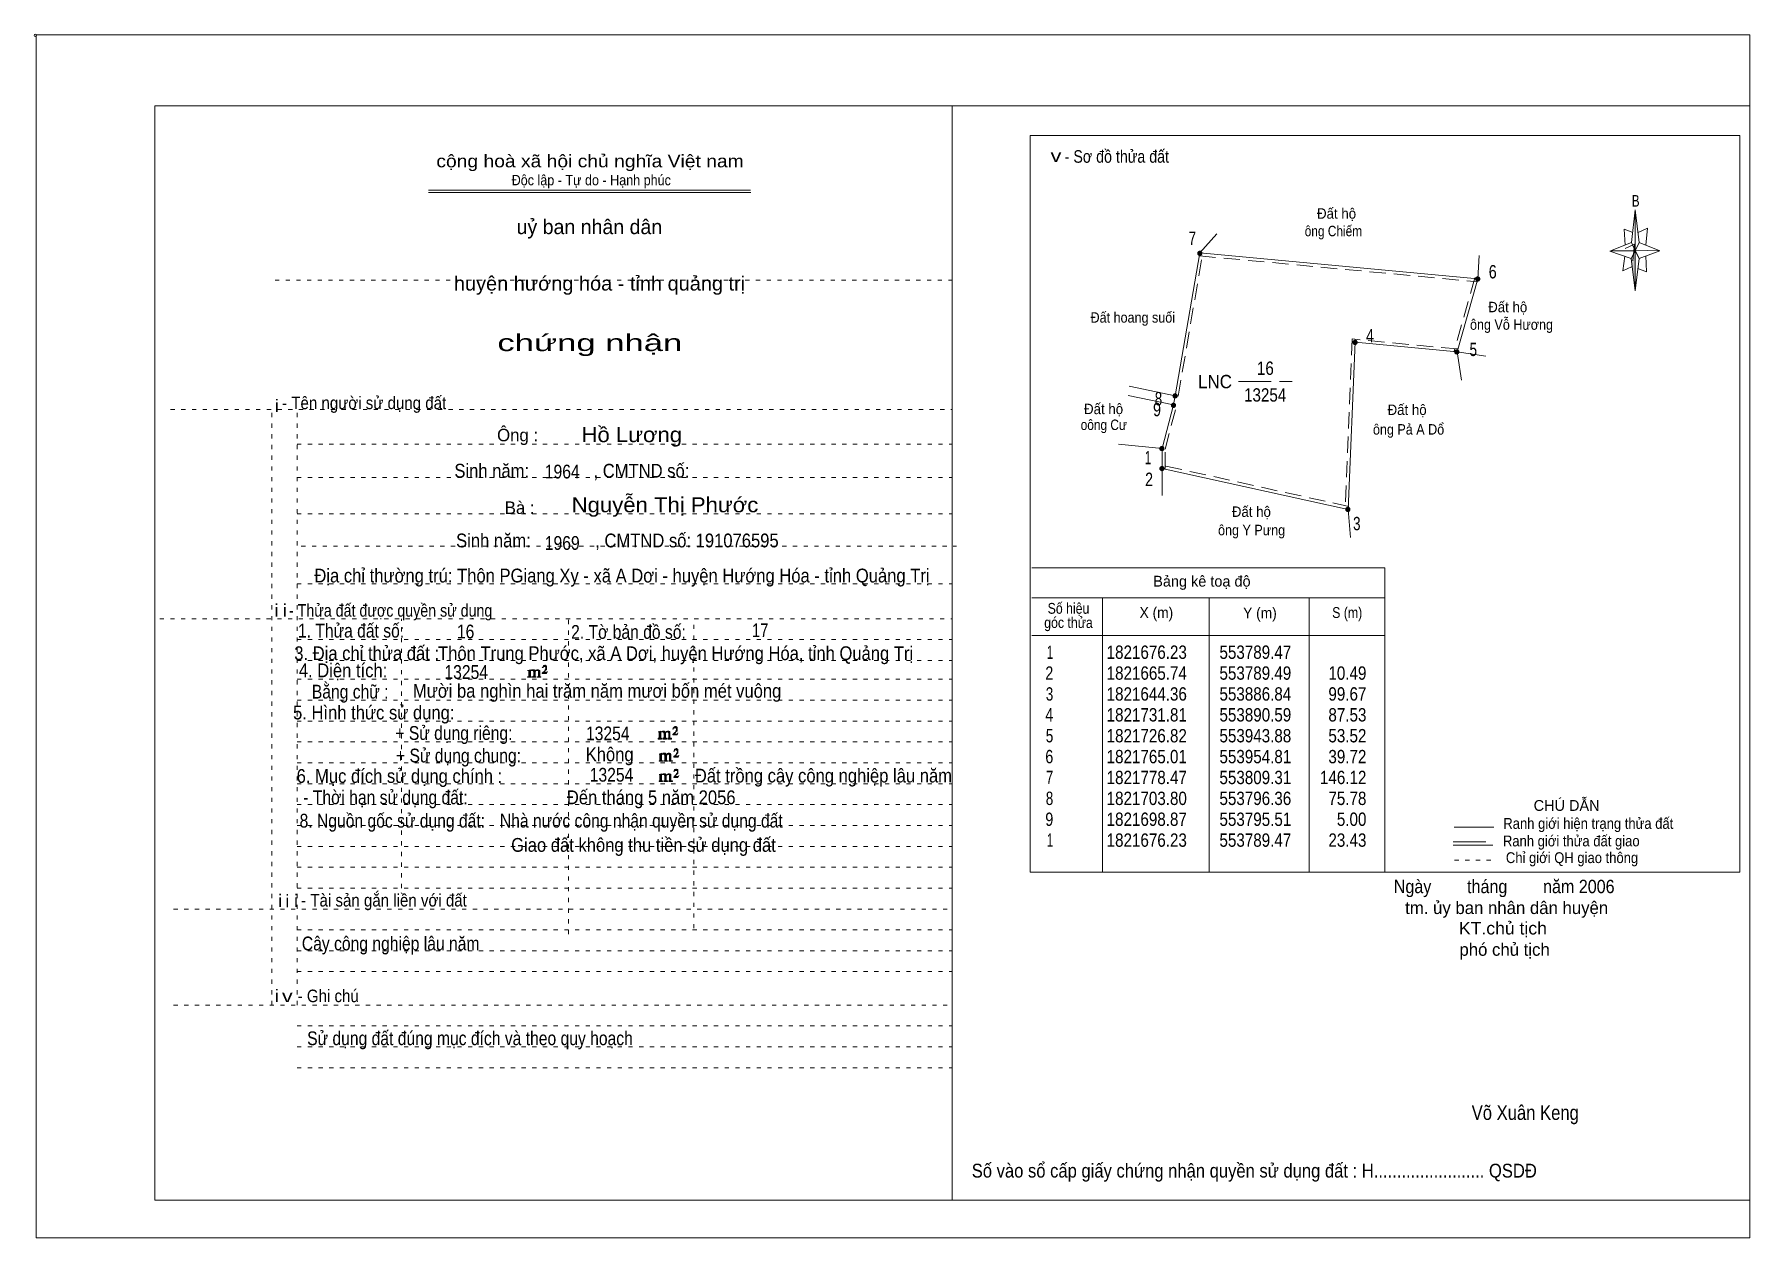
# Model space of a CAD drawing. Header units: centimetres. Extents: x -1.6 to 39.5, y -3.3 to 25.5.
import ezdxf
from ezdxf.enums import TextEntityAlignment as Align

# ---------------------------------------------------------------- set-up
doc = ezdxf.new("R2010")
doc.units = ezdxf.units.CM
doc.header["$LTSCALE"] = 0.13
for name, pattern in [('DOTTED', [1.5, 0.3, -1.2]), ('LONG_DASHED', [7.5, 6, -1.5]), ('MEDIUM_DASHED', [4.5, 3, -1.5])]:
    doc.linetypes.add(name, pattern=pattern)
for name, color, linetype, lineweight in [('1', 7, 'DOTTED', 13), ('10', 7, 'Continuous', 13), ('32', 7, 'LONG_DASHED', 13), ('33', 7, 'LONG_DASHED', 13), ('4', 7, 'Continuous', 13), ('5', 7, 'Continuous', 13), ('50', 7, 'Continuous', 13)]:
    doc.layers.add(name, color=color, linetype=linetype, lineweight=lineweight)
doc.layers.add('30', color=7, linetype='Continuous')

msp = doc.modelspace()

# ---------------------------------------------------------------- hatches: boundary and pattern name
at = {"layer": '32'}
for points in [[(26.39, 20.252, 1), (26.29, 20.252, 1)], [(33.045, 19.637, 1), (32.945, 19.637, 1)], [(30.108, 18.118, 1), (30.008, 18.118, 1)], [(32.545, 17.89, 1), (32.445, 17.89, 1)], [(25.798, 16.837, 1), (25.698, 16.837, 1)], [(25.759, 16.611, 1), (25.659, 16.611, 1)], [(25.482, 15.576, 1), (25.382, 15.576, 1)], [(25.483, 15.096, 1), (25.383, 15.096, 1)], [(29.936, 14.118, 1), (29.836, 14.118, 1)]]:
    msp.add_hatch(color=256, dxfattribs=at).paths.add_polyline_path(points)
at = {"layer": '5'}
msp.add_hatch(color=256, dxfattribs=at).paths.add_polyline_path([(36.77, 20.31), (36.77, 19.35), (36.67, 20.13)])
at = {"layer": '50'}
for points in [[(10.27, 10.13), (10.27, 10.12), (10.27, 10.11), (10.25, 10.11), (10.24, 10.11), (10.24, 10.1), (10.33, 10.1), (10.33, 10.11), (10.32, 10.11), (10.31, 10.11), (10.31, 10.12), (10.31, 10.13), (10.31, 10.24), (10.31, 10.25), (10.32, 10.26), (10.34, 10.26), (10.35, 10.26), (10.36, 10.26), (10.37, 10.25), (10.39, 10.22), (10.39, 10.13), (10.37, 10.12), (10.37, 10.11), (10.36, 10.11), (10.35, 10.11), (10.35, 10.1), (10.44, 10.1), (10.44, 10.11), (10.43, 10.11), (10.42, 10.11), (10.42, 10.12), (10.42, 10.13), (10.42, 10.24), (10.44, 10.26), (10.45, 10.26), (10.46, 10.26), (10.49, 10.26), (10.49, 10.25), (10.5, 10.24), (10.5, 10.22), (10.5, 10.13), (10.5, 10.12), (10.49, 10.11), (10.49, 10.11), (10.47, 10.11), (10.47, 10.1), (10.56, 10.1), (10.56, 10.11), (10.55, 10.11), (10.54, 10.11), (10.53, 10.12), (10.53, 10.13), (10.53, 10.2), (10.53, 10.25), (10.53, 10.26), (10.52, 10.27), (10.5, 10.28), (10.47, 10.28), (10.46, 10.28), (10.44, 10.27), (10.41, 10.25), (10.41, 10.26), (10.4, 10.28), (10.39, 10.28), (10.37, 10.28), (10.35, 10.28), (10.34, 10.28), (10.32, 10.26), (10.31, 10.26), (10.31, 10.25), (10.31, 10.25), (10.31, 10.26), (10.31, 10.28), (10.24, 10.26), (10.24, 10.26), (10.25, 10.26), (10.27, 10.25), (10.27, 10.24), (10.27, 10.23)], [(10.69, 10.19), (10.72, 10.24), (10.72, 10.24), (10.71, 10.22), (10.69, 10.22), (10.68, 10.22), (10.63, 10.22), (10.66, 10.26), (10.67, 10.27), (10.69, 10.28), (10.69, 10.3), (10.69, 10.32), (10.69, 10.34), (10.69, 10.35), (10.69, 10.37), (10.68, 10.38), (10.67, 10.38), (10.66, 10.39), (10.65, 10.39), (10.63, 10.38), (10.63, 10.38), (10.62, 10.37), (10.61, 10.35), (10.59, 10.33), (10.61, 10.33), (10.61, 10.35), (10.62, 10.35), (10.63, 10.36), (10.65, 10.36), (10.66, 10.36), (10.67, 10.35), (10.68, 10.35), (10.68, 10.32), (10.68, 10.3), (10.66, 10.28), (10.66, 10.26), (10.65, 10.25), (10.59, 10.2), (10.59, 10.19)], [(13.39, 8.66), (13.39, 8.65), (13.39, 8.64), (13.38, 8.64), (13.37, 8.64), (13.37, 8.62), (13.45, 8.62), (13.45, 8.64), (13.44, 8.64), (13.43, 8.64), (13.43, 8.65), (13.43, 8.66), (13.43, 8.77), (13.43, 8.78), (13.44, 8.79), (13.47, 8.79), (13.48, 8.79), (13.49, 8.79), (13.5, 8.78), (13.51, 8.74), (13.51, 8.66), (13.5, 8.65), (13.5, 8.64), (13.49, 8.64), (13.48, 8.64), (13.48, 8.62), (13.57, 8.62), (13.57, 8.64), (13.55, 8.64), (13.54, 8.64), (13.54, 8.65), (13.54, 8.66), (13.54, 8.77), (13.57, 8.79), (13.58, 8.79), (13.59, 8.79), (13.61, 8.79), (13.61, 8.78), (13.62, 8.77), (13.62, 8.74), (13.62, 8.66), (13.62, 8.65), (13.61, 8.64), (13.61, 8.64), (13.6, 8.64), (13.6, 8.62), (13.69, 8.62), (13.69, 8.64), (13.67, 8.64), (13.66, 8.64), (13.65, 8.65), (13.65, 8.66), (13.65, 8.73), (13.65, 8.78), (13.65, 8.79), (13.64, 8.8), (13.62, 8.81), (13.6, 8.81), (13.59, 8.81), (13.57, 8.8), (13.53, 8.78), (13.53, 8.79), (13.52, 8.81), (13.51, 8.81), (13.5, 8.81), (13.48, 8.81), (13.47, 8.81), (13.44, 8.79), (13.43, 8.79), (13.43, 8.78), (13.43, 8.78), (13.43, 8.79), (13.43, 8.81), (13.37, 8.79), (13.37, 8.79), (13.38, 8.79), (13.39, 8.78), (13.39, 8.77), (13.39, 8.76)], [(13.82, 8.72), (13.84, 8.77), (13.84, 8.77), (13.83, 8.74), (13.82, 8.74), (13.81, 8.74), (13.75, 8.74), (13.79, 8.79), (13.8, 8.8), (13.82, 8.81), (13.82, 8.83), (13.82, 8.84), (13.82, 8.87), (13.82, 8.88), (13.82, 8.9), (13.81, 8.91), (13.8, 8.91), (13.79, 8.92), (13.77, 8.92), (13.75, 8.91), (13.75, 8.91), (13.74, 8.9), (13.73, 8.88), (13.72, 8.86), (13.73, 8.86), (13.73, 8.88), (13.74, 8.88), (13.75, 8.89), (13.77, 8.89), (13.79, 8.89), (13.8, 8.88), (13.81, 8.88), (13.81, 8.84), (13.81, 8.83), (13.79, 8.81), (13.79, 8.79), (13.77, 8.78), (13.72, 8.73), (13.72, 8.72)], [(13.41, 8.12), (13.41, 8.11), (13.41, 8.1), (13.4, 8.1), (13.39, 8.1), (13.39, 8.09), (13.48, 8.09), (13.48, 8.1), (13.47, 8.1), (13.45, 8.1), (13.45, 8.11), (13.45, 8.12), (13.45, 8.23), (13.45, 8.24), (13.47, 8.26), (13.49, 8.26), (13.5, 8.26), (13.51, 8.26), (13.52, 8.24), (13.53, 8.21), (13.53, 8.12), (13.52, 8.11), (13.52, 8.1), (13.51, 8.1), (13.5, 8.1), (13.5, 8.09), (13.59, 8.09), (13.59, 8.1), (13.58, 8.1), (13.57, 8.1), (13.57, 8.11), (13.57, 8.12), (13.57, 8.23), (13.59, 8.26), (13.6, 8.26), (13.61, 8.26), (13.63, 8.26), (13.63, 8.24), (13.64, 8.23), (13.64, 8.21), (13.64, 8.12), (13.64, 8.11), (13.63, 8.1), (13.63, 8.1), (13.62, 8.1), (13.62, 8.09), (13.71, 8.09), (13.71, 8.1), (13.7, 8.1), (13.69, 8.1), (13.67, 8.11), (13.67, 8.12), (13.67, 8.2), (13.67, 8.24), (13.67, 8.26), (13.66, 8.27), (13.64, 8.28), (13.62, 8.28), (13.61, 8.28), (13.59, 8.27), (13.55, 8.24), (13.55, 8.26), (13.54, 8.28), (13.53, 8.28), (13.52, 8.28), (13.5, 8.28), (13.49, 8.28), (13.47, 8.26), (13.45, 8.26), (13.45, 8.24), (13.45, 8.24), (13.45, 8.26), (13.45, 8.28), (13.39, 8.26), (13.39, 8.26), (13.4, 8.26), (13.41, 8.24), (13.41, 8.23), (13.41, 8.22)], [(13.84, 8.19), (13.86, 8.23), (13.86, 8.23), (13.85, 8.21), (13.84, 8.21), (13.83, 8.21), (13.77, 8.21), (13.81, 8.26), (13.82, 8.27), (13.84, 8.28), (13.84, 8.3), (13.84, 8.31), (13.84, 8.33), (13.84, 8.34), (13.84, 8.37), (13.83, 8.38), (13.82, 8.38), (13.81, 8.39), (13.8, 8.39), (13.77, 8.38), (13.77, 8.38), (13.76, 8.37), (13.75, 8.34), (13.74, 8.32), (13.75, 8.32), (13.75, 8.34), (13.76, 8.34), (13.77, 8.36), (13.8, 8.36), (13.81, 8.36), (13.82, 8.34), (13.83, 8.34), (13.83, 8.31), (13.83, 8.3), (13.81, 8.28), (13.81, 8.26), (13.8, 8.24), (13.74, 8.2), (13.74, 8.19)], [(13.84, 7.7), (13.86, 7.75), (13.86, 7.75), (13.85, 7.72), (13.84, 7.72), (13.83, 7.72), (13.77, 7.72), (13.81, 7.77), (13.82, 7.78), (13.84, 7.79), (13.84, 7.81), (13.84, 7.82), (13.84, 7.85), (13.84, 7.86), (13.84, 7.88), (13.83, 7.89), (13.82, 7.89), (13.81, 7.9), (13.79, 7.9), (13.77, 7.89), (13.77, 7.89), (13.76, 7.88), (13.75, 7.86), (13.74, 7.84), (13.75, 7.84), (13.75, 7.86), (13.76, 7.86), (13.77, 7.87), (13.79, 7.87), (13.81, 7.87), (13.82, 7.86), (13.83, 7.86), (13.83, 7.82), (13.83, 7.81), (13.81, 7.79), (13.81, 7.77), (13.79, 7.76), (13.74, 7.71), (13.74, 7.7)], [(13.41, 7.64), (13.41, 7.63), (13.41, 7.62), (13.4, 7.62), (13.39, 7.62), (13.39, 7.6), (13.47, 7.6), (13.47, 7.62), (13.46, 7.62), (13.45, 7.62), (13.45, 7.63), (13.45, 7.64), (13.45, 7.75), (13.45, 7.76), (13.46, 7.77), (13.49, 7.77), (13.5, 7.77), (13.51, 7.77), (13.52, 7.76), (13.53, 7.72), (13.53, 7.64), (13.52, 7.63), (13.52, 7.62), (13.51, 7.62), (13.5, 7.62), (13.5, 7.6), (13.59, 7.6), (13.59, 7.62), (13.57, 7.62), (13.56, 7.62), (13.56, 7.63), (13.56, 7.64), (13.56, 7.75), (13.59, 7.77), (13.6, 7.77), (13.61, 7.77), (13.63, 7.77), (13.63, 7.76), (13.64, 7.75), (13.64, 7.72), (13.64, 7.64), (13.64, 7.63), (13.63, 7.62), (13.63, 7.62), (13.62, 7.62), (13.62, 7.6), (13.71, 7.6), (13.71, 7.62), (13.69, 7.62), (13.68, 7.62), (13.67, 7.63), (13.67, 7.64), (13.67, 7.71), (13.67, 7.76), (13.67, 7.77), (13.66, 7.78), (13.64, 7.79), (13.62, 7.79), (13.61, 7.79), (13.59, 7.78), (13.55, 7.76), (13.55, 7.77), (13.54, 7.79), (13.53, 7.79), (13.52, 7.79), (13.5, 7.79), (13.49, 7.79), (13.46, 7.77), (13.45, 7.77), (13.45, 7.76), (13.45, 7.76), (13.45, 7.77), (13.45, 7.79), (13.39, 7.77), (13.39, 7.77), (13.4, 7.77), (13.41, 7.76), (13.41, 7.75), (13.41, 7.74)]]:
    msp.add_hatch(color=256, dxfattribs=at).paths.add_polyline_path(points)

# ---------------------------------------------------------------- linework, layer by layer
at = {"layer": '1', "linetype": 'Continuous'}
for p, q in [((1.31, -2.42), (1.31, 23.78)), ((1.31, 23.78), (39.51, 23.78)), ((20.41, -2.42), (20.41, 23.78)), ((39.51, -2.42), (39.51, 23.78)), ((7.87, 21.76), (15.58, 21.76)), ((7.87, 21.71), (15.59, 21.71)), ((36.67, 20.13), (36.16, 20.3)), ((1.31, -2.42), (39.51, -2.42))]:
    msp.add_line(p, q, dxfattribs=at)
at = {"layer": '1'}
for p, q in [((4.19, 19.61), (20.41, 19.61)), ((1.69, 16.51), (20.41, 16.51)), ((4.11, 2.25), (4.11, 16.51)), ((4.72, 2.25), (4.72, 16.51)), ((4.72, 15.68), (20.41, 15.68)), ((4.72, 14.88), (20.41, 14.88)), ((4.72, 14.01), (20.41, 14.01)), ((4.82, 13.24), (20.51, 13.24)), ((4.72, 12.34), (20.41, 12.34)), ((1.43, 11.5), (20.41, 11.5)), ((7.22, 5.05), (7.22, 11.5)), ((11.22, 3.95), (11.22, 11.5)), ((14.22, 4.09), (14.22, 11.5)), ((4.72, 11), (20.41, 11)), ((4.72, 10.5), (20.41, 10.5)), ((4.72, 10.05), (20.41, 10.05)), ((4.72, 9.55), (20.41, 9.55)), ((4.72, 9.05), (20.41, 9.05)), ((4.72, 8.55), (20.41, 8.55)), ((4.72, 8.05), (20.41, 8.05)), ((4.72, 7.55), (20.41, 7.55)), ((4.72, 7.05), (20.41, 7.05)), ((4.72, 6.55), (20.41, 6.55)), ((4.72, 6.05), (20.41, 6.05)), ((4.72, 5.55), (20.41, 5.55)), ((4.72, 5.05), (20.41, 5.05)), ((1.76, 4.55), (20.41, 4.55)), ((4.72, 4.05), (20.41, 4.05)), ((4.72, 3.55), (20.41, 3.55)), ((4.72, 3.05), (20.41, 3.05)), ((1.76, 2.25), (20.41, 2.25)), ((4.72, 1.75), (20.41, 1.75)), ((4.72, 1.25), (20.41, 1.25)), ((4.72, 0.75), (20.41, 0.75))]:
    msp.add_line(p, q, dxfattribs=at)
at = {"layer": '1', "linetype": 'Continuous'}
msp.add_lwpolyline([(-1.53, -3.32), (39.51, -3.32), (39.51, 25.48), (-1.53, 25.48)], close=True, dxfattribs=at)
msp.add_lwpolyline([(36.68, 19.93), (36.47, 19.83), (36.52, 20.18)], dxfattribs=at)
at = {"layer": '10'}
for p, q in [((26.75, 20.72), (26.34, 20.26)), ((33, 19.64), (33.03, 20.2)), ((32.5, 17.89), (33.19, 17.79)), ((32.61, 17.21), (32.5, 17.89)), ((25.71, 16.62), (24.62, 16.85)), ((24.65, 17.07), (25.75, 16.84)), ((25.44, 15.58), (25.71, 16.62)), ((25.75, 16.84), (25.71, 16.62)), ((24.39, 15.68), (25.44, 15.58)), ((25.44, 15.1), (25.44, 14.45)), ((29.89, 14.12), (29.95, 13.45))]:
    msp.add_line(p, q, dxfattribs=at)
at = {"layer": '10', "linetype": 'MEDIUM_DASHED'}
for p, q in [((25.82, 16.83), (26.41, 20.25)), ((26.33, 20.19), (32.99, 19.57)), ((32.93, 19.66), (32.43, 17.91)), ((25.51, 15.56), (25.78, 16.6)), ((25.51, 15.1), (25.51, 15.58)), ((29.91, 14.19), (25.46, 15.17))]:
    msp.add_line(p, q, dxfattribs=at)
at = {"layer": '10'}
for points in [[(25.75, 16.84), (26.34, 20.26), (33, 19.64), (32.5, 17.89)], [(32.5, 17.89), (30.06, 18.12), (29.89, 14.12), (25.44, 15.1), (25.44, 15.58)]]:
    msp.add_lwpolyline(points, dxfattribs=at)
at = {"layer": '10', "linetype": 'MEDIUM_DASHED'}
msp.add_lwpolyline([(32.51, 17.96), (29.99, 18.2), (29.82, 14.12)], dxfattribs=at)
at = {"layer": '32'}
for centre in [(26.34, 20.252), (32.995, 19.637), (30.058, 18.118), (32.495, 17.89), (25.748, 16.837), (25.709, 16.611), (25.432, 15.576), (25.433, 15.096), (29.886, 14.118)]:
    msp.add_circle(centre, 0.05, dxfattribs=at)
at = {"layer": '33'}
msp.add_line((27.27, 17.18), (28.55, 17.18), dxfattribs=at)
at = {"layer": '4'}
for p, q in [((22.32, 12.72), (30.77, 12.72)), ((30.77, 5.43), (30.77, 12.72)), ((22.32, 12), (30.77, 12)), ((24.01, 5.43), (24.01, 12)), ((26.56, 5.43), (26.56, 12)), ((28.96, 12), (28.96, 5.43)), ((22.32, 11.1), (30.77, 11.1)), ((32.43, 6.51), (33.38, 6.51)), ((32.41, 6.08), (33.36, 6.08))]:
    msp.add_line(p, q, dxfattribs=at)
at = {"layer": '4', "linetype": 'LONG_DASHED'}
msp.add_line((32.41, 6.16), (33.36, 6.16), dxfattribs=at)
at = {"layer": '4', "linetype": 'DOTTED'}
msp.add_line((32.44, 5.72), (33.43, 5.72), dxfattribs=at)
at = {"layer": '4'}
msp.add_lwpolyline([(22.28, 23.07), (39.27, 23.07), (39.27, 5.43), (22.28, 5.43)], close=True, dxfattribs=at)
msp.add_circle((-1.55, 25.47), 0.025, dxfattribs=at)
at = {"layer": '5'}
for p, q in [((36.68, 20.51), (36.77, 21.29)), ((36.86, 20.51), (37.36, 20.31)), ((37.02, 20.19), (37.04, 19.81)), ((36.86, 20.13), (36.77, 19.35)), ((37.04, 19.81), (36.83, 19.89))]:
    msp.add_line(p, q, dxfattribs=at)
for points in [[(36.77, 21.29), (36.86, 20.51), (36.77, 20.31)], [(36.77, 20.31), (36.18, 20.31), (36.68, 20.51), (36.86, 20.13), (37.36, 20.31), (36.77, 20.33)], [(36.77, 20.31), (36.77, 19.35), (36.67, 20.13)]]:
    msp.add_lwpolyline(points, close=True, dxfattribs=at)
for points in [[(36.71, 20.75), (36.5, 20.83), (36.53, 20.45)], [(36.84, 20.75), (37.06, 20.85), (37.02, 20.45)], [(36.77, 20.31), (36.68, 20.51), (36.18, 20.31)], [(36.53, 20.37), (36.75, 20.47), (36.71, 20.07)], [(36.77, 20.31), (36.86, 20.13), (37.36, 20.31)]]:
    msp.add_lwpolyline(points, dxfattribs=at)
at = {"layer": '50'}
for points in [[(10.27, 10.13), (10.27, 10.12), (10.27, 10.11), (10.25, 10.11), (10.24, 10.11), (10.24, 10.1), (10.33, 10.1), (10.33, 10.11), (10.32, 10.11), (10.31, 10.11), (10.31, 10.12), (10.31, 10.13), (10.31, 10.24), (10.31, 10.25), (10.32, 10.26), (10.34, 10.26), (10.35, 10.26), (10.36, 10.26), (10.37, 10.25), (10.39, 10.22), (10.39, 10.13), (10.37, 10.12), (10.37, 10.11), (10.36, 10.11), (10.35, 10.11), (10.35, 10.1), (10.44, 10.1), (10.44, 10.11), (10.43, 10.11), (10.42, 10.11), (10.42, 10.12), (10.42, 10.13), (10.42, 10.24), (10.44, 10.26), (10.45, 10.26), (10.46, 10.26), (10.49, 10.26), (10.49, 10.25), (10.5, 10.24), (10.5, 10.22), (10.5, 10.13), (10.5, 10.12), (10.49, 10.11), (10.49, 10.11), (10.47, 10.11), (10.47, 10.1), (10.56, 10.1), (10.56, 10.11), (10.55, 10.11), (10.54, 10.11), (10.53, 10.12), (10.53, 10.13), (10.53, 10.2), (10.53, 10.25), (10.53, 10.26), (10.52, 10.27), (10.5, 10.28), (10.47, 10.28), (10.46, 10.28), (10.44, 10.27), (10.41, 10.25), (10.41, 10.26), (10.4, 10.28), (10.39, 10.28), (10.37, 10.28), (10.35, 10.28), (10.34, 10.28), (10.32, 10.26), (10.31, 10.26), (10.31, 10.25), (10.31, 10.25), (10.31, 10.26), (10.31, 10.28), (10.24, 10.26), (10.24, 10.26), (10.25, 10.26), (10.27, 10.25), (10.27, 10.24), (10.27, 10.23)], [(10.69, 10.19), (10.72, 10.24), (10.72, 10.24), (10.71, 10.22), (10.69, 10.22), (10.68, 10.22), (10.63, 10.22), (10.66, 10.26), (10.67, 10.27), (10.69, 10.28), (10.69, 10.3), (10.69, 10.32), (10.69, 10.34), (10.69, 10.35), (10.69, 10.37), (10.68, 10.38), (10.67, 10.38), (10.66, 10.39), (10.65, 10.39), (10.63, 10.38), (10.63, 10.38), (10.62, 10.37), (10.61, 10.35), (10.59, 10.33), (10.61, 10.33), (10.61, 10.35), (10.62, 10.35), (10.63, 10.36), (10.65, 10.36), (10.66, 10.36), (10.67, 10.35), (10.68, 10.35), (10.68, 10.32), (10.68, 10.3), (10.66, 10.28), (10.66, 10.26), (10.65, 10.25), (10.59, 10.2), (10.59, 10.19)], [(13.39, 8.66), (13.39, 8.65), (13.39, 8.64), (13.38, 8.64), (13.37, 8.64), (13.37, 8.62), (13.45, 8.62), (13.45, 8.64), (13.44, 8.64), (13.43, 8.64), (13.43, 8.65), (13.43, 8.66), (13.43, 8.77), (13.43, 8.78), (13.44, 8.79), (13.47, 8.79), (13.48, 8.79), (13.49, 8.79), (13.5, 8.78), (13.51, 8.74), (13.51, 8.66), (13.5, 8.65), (13.5, 8.64), (13.49, 8.64), (13.48, 8.64), (13.48, 8.62), (13.57, 8.62), (13.57, 8.64), (13.55, 8.64), (13.54, 8.64), (13.54, 8.65), (13.54, 8.66), (13.54, 8.77), (13.57, 8.79), (13.58, 8.79), (13.59, 8.79), (13.61, 8.79), (13.61, 8.78), (13.62, 8.77), (13.62, 8.74), (13.62, 8.66), (13.62, 8.65), (13.61, 8.64), (13.61, 8.64), (13.6, 8.64), (13.6, 8.62), (13.69, 8.62), (13.69, 8.64), (13.67, 8.64), (13.66, 8.64), (13.65, 8.65), (13.65, 8.66), (13.65, 8.73), (13.65, 8.78), (13.65, 8.79), (13.64, 8.8), (13.62, 8.81), (13.6, 8.81), (13.59, 8.81), (13.57, 8.8), (13.53, 8.78), (13.53, 8.79), (13.52, 8.81), (13.51, 8.81), (13.5, 8.81), (13.48, 8.81), (13.47, 8.81), (13.44, 8.79), (13.43, 8.79), (13.43, 8.78), (13.43, 8.78), (13.43, 8.79), (13.43, 8.81), (13.37, 8.79), (13.37, 8.79), (13.38, 8.79), (13.39, 8.78), (13.39, 8.77), (13.39, 8.76)], [(13.82, 8.72), (13.84, 8.77), (13.84, 8.77), (13.83, 8.74), (13.82, 8.74), (13.81, 8.74), (13.75, 8.74), (13.79, 8.79), (13.8, 8.8), (13.82, 8.81), (13.82, 8.83), (13.82, 8.84), (13.82, 8.87), (13.82, 8.88), (13.82, 8.9), (13.81, 8.91), (13.8, 8.91), (13.79, 8.92), (13.77, 8.92), (13.75, 8.91), (13.75, 8.91), (13.74, 8.9), (13.73, 8.88), (13.72, 8.86), (13.73, 8.86), (13.73, 8.88), (13.74, 8.88), (13.75, 8.89), (13.77, 8.89), (13.79, 8.89), (13.8, 8.88), (13.81, 8.88), (13.81, 8.84), (13.81, 8.83), (13.79, 8.81), (13.79, 8.79), (13.77, 8.78), (13.72, 8.73), (13.72, 8.72)], [(13.41, 8.12), (13.41, 8.11), (13.41, 8.1), (13.4, 8.1), (13.39, 8.1), (13.39, 8.09), (13.48, 8.09), (13.48, 8.1), (13.47, 8.1), (13.45, 8.1), (13.45, 8.11), (13.45, 8.12), (13.45, 8.23), (13.45, 8.24), (13.47, 8.26), (13.49, 8.26), (13.5, 8.26), (13.51, 8.26), (13.52, 8.24), (13.53, 8.21), (13.53, 8.12), (13.52, 8.11), (13.52, 8.1), (13.51, 8.1), (13.5, 8.1), (13.5, 8.09), (13.59, 8.09), (13.59, 8.1), (13.58, 8.1), (13.57, 8.1), (13.57, 8.11), (13.57, 8.12), (13.57, 8.23), (13.59, 8.26), (13.6, 8.26), (13.61, 8.26), (13.63, 8.26), (13.63, 8.24), (13.64, 8.23), (13.64, 8.21), (13.64, 8.12), (13.64, 8.11), (13.63, 8.1), (13.63, 8.1), (13.62, 8.1), (13.62, 8.09), (13.71, 8.09), (13.71, 8.1), (13.7, 8.1), (13.69, 8.1), (13.67, 8.11), (13.67, 8.12), (13.67, 8.2), (13.67, 8.24), (13.67, 8.26), (13.66, 8.27), (13.64, 8.28), (13.62, 8.28), (13.61, 8.28), (13.59, 8.27), (13.55, 8.24), (13.55, 8.26), (13.54, 8.28), (13.53, 8.28), (13.52, 8.28), (13.5, 8.28), (13.49, 8.28), (13.47, 8.26), (13.45, 8.26), (13.45, 8.24), (13.45, 8.24), (13.45, 8.26), (13.45, 8.28), (13.39, 8.26), (13.39, 8.26), (13.4, 8.26), (13.41, 8.24), (13.41, 8.23), (13.41, 8.22)], [(13.84, 8.19), (13.86, 8.23), (13.86, 8.23), (13.85, 8.21), (13.84, 8.21), (13.83, 8.21), (13.77, 8.21), (13.81, 8.26), (13.82, 8.27), (13.84, 8.28), (13.84, 8.3), (13.84, 8.31), (13.84, 8.33), (13.84, 8.34), (13.84, 8.37), (13.83, 8.38), (13.82, 8.38), (13.81, 8.39), (13.8, 8.39), (13.77, 8.38), (13.77, 8.38), (13.76, 8.37), (13.75, 8.34), (13.74, 8.32), (13.75, 8.32), (13.75, 8.34), (13.76, 8.34), (13.77, 8.36), (13.8, 8.36), (13.81, 8.36), (13.82, 8.34), (13.83, 8.34), (13.83, 8.31), (13.83, 8.3), (13.81, 8.28), (13.81, 8.26), (13.8, 8.24), (13.74, 8.2), (13.74, 8.19)], [(13.84, 7.7), (13.86, 7.75), (13.86, 7.75), (13.85, 7.72), (13.84, 7.72), (13.83, 7.72), (13.77, 7.72), (13.81, 7.77), (13.82, 7.78), (13.84, 7.79), (13.84, 7.81), (13.84, 7.82), (13.84, 7.85), (13.84, 7.86), (13.84, 7.88), (13.83, 7.89), (13.82, 7.89), (13.81, 7.9), (13.79, 7.9), (13.77, 7.89), (13.77, 7.89), (13.76, 7.88), (13.75, 7.86), (13.74, 7.84), (13.75, 7.84), (13.75, 7.86), (13.76, 7.86), (13.77, 7.87), (13.79, 7.87), (13.81, 7.87), (13.82, 7.86), (13.83, 7.86), (13.83, 7.82), (13.83, 7.81), (13.81, 7.79), (13.81, 7.77), (13.79, 7.76), (13.74, 7.71), (13.74, 7.7)], [(13.41, 7.64), (13.41, 7.63), (13.41, 7.62), (13.4, 7.62), (13.39, 7.62), (13.39, 7.6), (13.47, 7.6), (13.47, 7.62), (13.46, 7.62), (13.45, 7.62), (13.45, 7.63), (13.45, 7.64), (13.45, 7.75), (13.45, 7.76), (13.46, 7.77), (13.49, 7.77), (13.5, 7.77), (13.51, 7.77), (13.52, 7.76), (13.53, 7.72), (13.53, 7.64), (13.52, 7.63), (13.52, 7.62), (13.51, 7.62), (13.5, 7.62), (13.5, 7.6), (13.59, 7.6), (13.59, 7.62), (13.57, 7.62), (13.56, 7.62), (13.56, 7.63), (13.56, 7.64), (13.56, 7.75), (13.59, 7.77), (13.6, 7.77), (13.61, 7.77), (13.63, 7.77), (13.63, 7.76), (13.64, 7.75), (13.64, 7.72), (13.64, 7.64), (13.64, 7.63), (13.63, 7.62), (13.63, 7.62), (13.62, 7.62), (13.62, 7.6), (13.71, 7.6), (13.71, 7.62), (13.69, 7.62), (13.68, 7.62), (13.67, 7.63), (13.67, 7.64), (13.67, 7.71), (13.67, 7.76), (13.67, 7.77), (13.66, 7.78), (13.64, 7.79), (13.62, 7.79), (13.61, 7.79), (13.59, 7.78), (13.55, 7.76), (13.55, 7.77), (13.54, 7.79), (13.53, 7.79), (13.52, 7.79), (13.5, 7.79), (13.49, 7.79), (13.46, 7.77), (13.45, 7.77), (13.45, 7.76), (13.45, 7.76), (13.45, 7.77), (13.45, 7.79), (13.39, 7.77), (13.39, 7.77), (13.4, 7.77), (13.41, 7.76), (13.41, 7.75), (13.41, 7.74)]]:
    msp.add_lwpolyline(points, close=True, dxfattribs=at)

# ---------------------------------------------------------------- texts
at = {"layer": '1'}
for s, height, width, p in [('cộng hoà xã hội chủ nghĩa Việt nam', 0.3, 1.15, (11.735, 22.31)), ('v', 0.3, 1.3, (22.895, 22.44)), ('- Sơ đồ thửa đất ', 0.3, 0.85, (24.4, 22.42)), ('Độc lập - Tự do - Hạnh phúc', 0.25, 0.9, (11.765, 21.88)), ('chứng nhận', 0.4, 1.55, (11.73, 17.91)), ('- Tên người sử dụng đất', 0.3, 0.9, (6.325, 16.52)), ('- Thửa đất được quyền sử dụng', 0.3, 0.85, (6.96, 11.55)), ('- Tài sản gắn liền với đất ', 0.3, 0.9, (6.85, 4.61)), ('v', 0.3, 1.3, (4.485, 2.32)), ('- Ghi chú', 0.3, 0.9, (5.465, 2.32))]:
    msp.add_text(s, height=height, dxfattribs=dict(at, width=width)).set_placement(p, align=Align.CENTER)
for s, height, p in [('uỷ ban nhân dân', 0.35, (11.72, 20.71)), ('i', 0.3, (4.235, 16.45)), ('i', 0.3, (4.225, 11.55)), ('i', 0.3, (4.425, 11.55)), ('i', 0.3, (4.315, 4.6)), ('i', 0.3, (4.485, 4.59)), ('i', 0.3, (4.695, 4.6)), ('i', 0.3, (4.235, 2.32))]:
    msp.add_text(s, height=height, dxfattribs=at).set_placement(p, align=Align.CENTER)
at = {"layer": '10'}
for s, height, width, p in [('Đất hộ', 0.25, 0.95, (29.615, 21.08)), ('ông Chiếm', 0.25, 0.85, (29.54, 20.66)), ('Đất hộ', 0.25, 0.95, (33.715, 18.84)), ('Đất hoang suối', 0.25, 0.9, (24.735, 18.59)), ('ông Vỗ Hương', 0.25, 0.9, (33.805, 18.42)), ('Đất hộ', 0.25, 0.95, (24.035, 16.4)), ('Đất hộ', 0.25, 0.95, (31.305, 16.38)), ('oông Cư', 0.25, 0.85, (24.04, 16.02)), ('ông Pả A Dổ', 0.25, 0.9, (31.34, 15.91)), ('Đất hộ', 0.25, 0.95, (27.575, 13.94)), ('ông Y Pưng', 0.25, 0.9, (27.58, 13.5)), ('Võ Xuân Keng', 0.35, 0.85, (34.135, -0.5))]:
    msp.add_text(s, height=height, dxfattribs=dict(at, width=width)).set_placement(p, align=Align.CENTER)
at = {"layer": '30'}
for s, width, p in [('1', 0.65, (22.83, 10.54)), ('1821676.23', 0.85, (26.03, 10.54)), ('553789.47', 0.85, (28.53, 10.54)), ('553789.47', 0.85, (28.53, 10.54)), ('2', 0.8, (22.83, 10.04)), ('1821665.74', 0.85, (26.03, 10.04)), ('553789.49', 0.85, (28.53, 10.04)), ('10.49', 0.85, (30.33, 10.04)), ('3', 0.75, (22.83, 9.54)), ('1821644.36', 0.85, (26.03, 9.54)), ('553886.84', 0.85, (28.53, 9.54)), ('99.67', 0.85, (30.33, 9.54)), ('4', 0.8, (22.83, 9.04)), ('1821731.81', 0.85, (26.03, 9.04)), ('553890.59', 0.85, (28.53, 9.04)), ('87.53', 0.85, (30.33, 9.04)), ('5', 0.75, (22.83, 8.54)), ('1821726.82', 0.85, (26.03, 8.54)), ('553943.88', 0.85, (28.53, 8.54)), ('53.52', 0.85, (30.33, 8.54)), ('6', 0.8, (22.83, 8.04)), ('1821765.01', 0.85, (26.03, 8.04)), ('553954.81', 0.85, (28.53, 8.04)), ('39.72', 0.85, (30.33, 8.04)), ('7', 0.75, (22.83, 7.54)), ('1821778.47', 0.85, (26.03, 7.54)), ('553809.31', 0.85, (28.53, 7.54)), ('146.12', 0.85, (30.33, 7.54)), ('8', 0.75, (22.83, 7.04)), ('1821703.80', 0.85, (26.03, 7.04)), ('553796.36', 0.85, (28.53, 7.04)), ('75.78', 0.85, (30.33, 7.04)), ('9', 0.8, (22.83, 6.54)), ('1821698.87', 0.85, (26.03, 6.54)), ('553795.51', 0.85, (28.53, 6.54)), ('5.00', 0.85, (30.33, 6.54)), ('1', 0.65, (22.83, 6.04)), ('1821676.23', 0.85, (26.03, 6.04)), ('553789.47', 0.85, (28.53, 6.04)), ('23.43', 0.85, (30.33, 6.04))]:
    msp.add_text(s, height=0.32, dxfattribs=dict(at, width=width)).set_placement(p, align=Align.RIGHT)
at = {"layer": '32'}
for s, width, p in [('7', 0.75, (26.16, 20.45)), ('6', 0.8, (33.355, 19.65)), ('4', 0.8, (30.415, 18.12)), ('5', 0.75, (32.89, 17.79)), ('8', 0.75, (25.35, 16.61)), ('9', 0.8, (25.315, 16.35)), ('1', 0.65, (25.1, 15.2)), ('2', 0.8, (25.125, 14.68)), ('3', 0.75, (30.1, 13.62))]:
    msp.add_text(s, height=0.32, dxfattribs=dict(at, width=width)).set_placement(p, align=Align.CENTER)
at = {"layer": '33', "width": 0.95}
msp.add_text('LNC', height=0.32, dxfattribs=at).set_placement((27.11, 17.02), align=Align.RIGHT)
at = {"layer": '33', "width": 0.85}
for s, p in [('16', (27.91, 17.34)), ('13254', (27.905, 16.7))]:
    msp.add_text(s, height=0.32, dxfattribs=at).set_placement(p, align=Align.CENTER)
at = {"layer": '4'}
for s, p in [('Bảng kê toạ độ', (26.39, 12.27)), ('CHÚ DẪN', (35.125, 6.9))]:
    msp.add_text(s, height=0.2591, dxfattribs=at).set_placement(p, align=Align.CENTER)
for s, width, p in [('góc thửa', 0.85, (23.195, 11.28)), ('Số hiệu', 0.85, (23.195, 11.62)), ('X (m)', 0.95, (25.3, 11.52)), ('Y (m)', 0.95, (27.78, 11.51)), ('S (m)', 0.85, (29.87, 11.52)), ('Ranh giới hiện trạng thửa đất', 0.9, (35.645, 6.47)), ('Ranh giới thửa đất giao ', 0.9, (35.28, 6.05)), ('Chỉ giới QH giao thông', 0.9, (35.255, 5.65))]:
    msp.add_text(s, height=0.2591, dxfattribs=dict(at, width=width)).set_placement(p, align=Align.CENTER)
at = {"layer": '5', "width": 0.75}
msp.add_text('B', height=0.276, dxfattribs=at).set_placement((36.78, 21.37), align=Align.CENTER)
at = {"layer": '50'}
for s, height, width, p in [('  huyện hướng hóa - tỉnh quảng trị', 0.34, 1.05, (11.83, 19.36)), ('Hồ Lương', 0.36, 1.1, (12.735, 15.73)), ('Sinh năm:              , CMTND số:', 0.33, 0.9, (11.3, 14.88)), ('1964', 0.33, 0.85, (11.07, 14.86)), ('Nguyễn Thị Phước', 0.36, 1.1, (13.53, 14.05)), ('Sinh năm:              , CMTND số: 191076595', 0.33, 0.9, (12.39, 13.21)), ('1969', 0.33, 0.85, (11.07, 13.15)), ('Địa chỉ thường trú: Thôn PGiang Xy - xã A Dơi - huyện Hướng Hóa - tỉnh Quảng Trị', 0.33, 0.9, (12.5, 12.37)), ('1. Thửa đất số:  ', 0.33, 0.85, (6.115, 11.05)), ('16', 0.33, 0.85, (8.755, 11.03)), ('2. Tờ bản đồ số:  ', 0.33, 0.85, (12.76, 11.02)), ('17', 0.33, 0.8, (15.81, 11.06)), ('3. Địa chỉ thửa đất : ', 0.33, 0.9, (6.44, 10.51)), ('Thôn Trung Phước, xã A Dơi, huyện Hướng Hóa, tỉnh Quảng Trị', 0.33, 0.9, (13.785, 10.51)), ('4. Diện tích: ', 0.33, 0.9, (5.875, 10.1)), ('13254', 0.33, 0.85, (8.77, 10.06)), ('Bằng chữ :', 0.33, 0.85, (5.99, 9.59)), ('Mười ba nghìn hai trăm năm mươi bốn mét vuông', 0.33, 0.9, (11.905, 9.61)), ('5. Hình thức sử dụng:', 0.33, 0.9, (6.555, 9.09)), ('+ Sử dụng riêng:', 0.33, 0.85, (8.475, 8.6)), ('13254', 0.33, 0.85, (12.16, 8.59)), ('+ Sử dụng chung:', 0.33, 0.85, (8.585, 8.06)), ('Không', 0.33, 0.9, (12.205, 8.09)), ('6. Mục đích sử dụng chính :', 0.33, 0.9, (7.17, 7.57)), ('13254', 0.33, 0.85, (12.25, 7.6)), ('Đất trồng cây công nghiệp lâu năm', 0.33, 0.9, (17.325, 7.58)), ('- Thời hạn sử dụng đất:', 0.33, 0.85, (6.835, 7.06)), ('Đến tháng 5 năm 2056', 0.33, 0.9, (13.2, 7.06)), ('8. Nguồn gốc sử dụng đất:', 0.33, 0.85, (7, 6.5)), ('Nhà nước công nhận quyền sử dụng đất ', 0.33, 0.85, (13.015, 6.5)), ('Giao đất không thu tiền sử dụng đất', 0.33, 0.9, (13.015, 5.92)), ('Ngày        tháng        năm 2006', 0.32, 0.9, (33.63, 4.93)), ('KT.chủ tịch', 0.3, 1.05, (33.6, 3.94)), ('Cây công nghiệp lâu năm', 0.33, 0.85, (6.96, 3.56)), ('Sử dụng đất đúng mục đích và theo quy hoạch', 0.33, 0.85, (8.86, 1.29)), ('Số vào sổ cấp giấy chứng nhận quyền sử dụng đất : H........................ QSDĐ', 0.33, 0.9, (27.645, -1.88))]:
    msp.add_text(s, height=height, dxfattribs=dict(at, width=width)).set_placement(p, align=Align.CENTER)
for s, p in [('Ông :', (10, 15.75)), ('Bà :', (10.05, 14.01)), ('tm. ủy ban nhân dân huyện ', (33.745, 4.43)), ('phó chủ tịch', (33.64, 3.43))]:
    msp.add_text(s, height=0.3, dxfattribs=at).set_placement(p, align=Align.CENTER)

doc.saveas('drawing.dxf')
